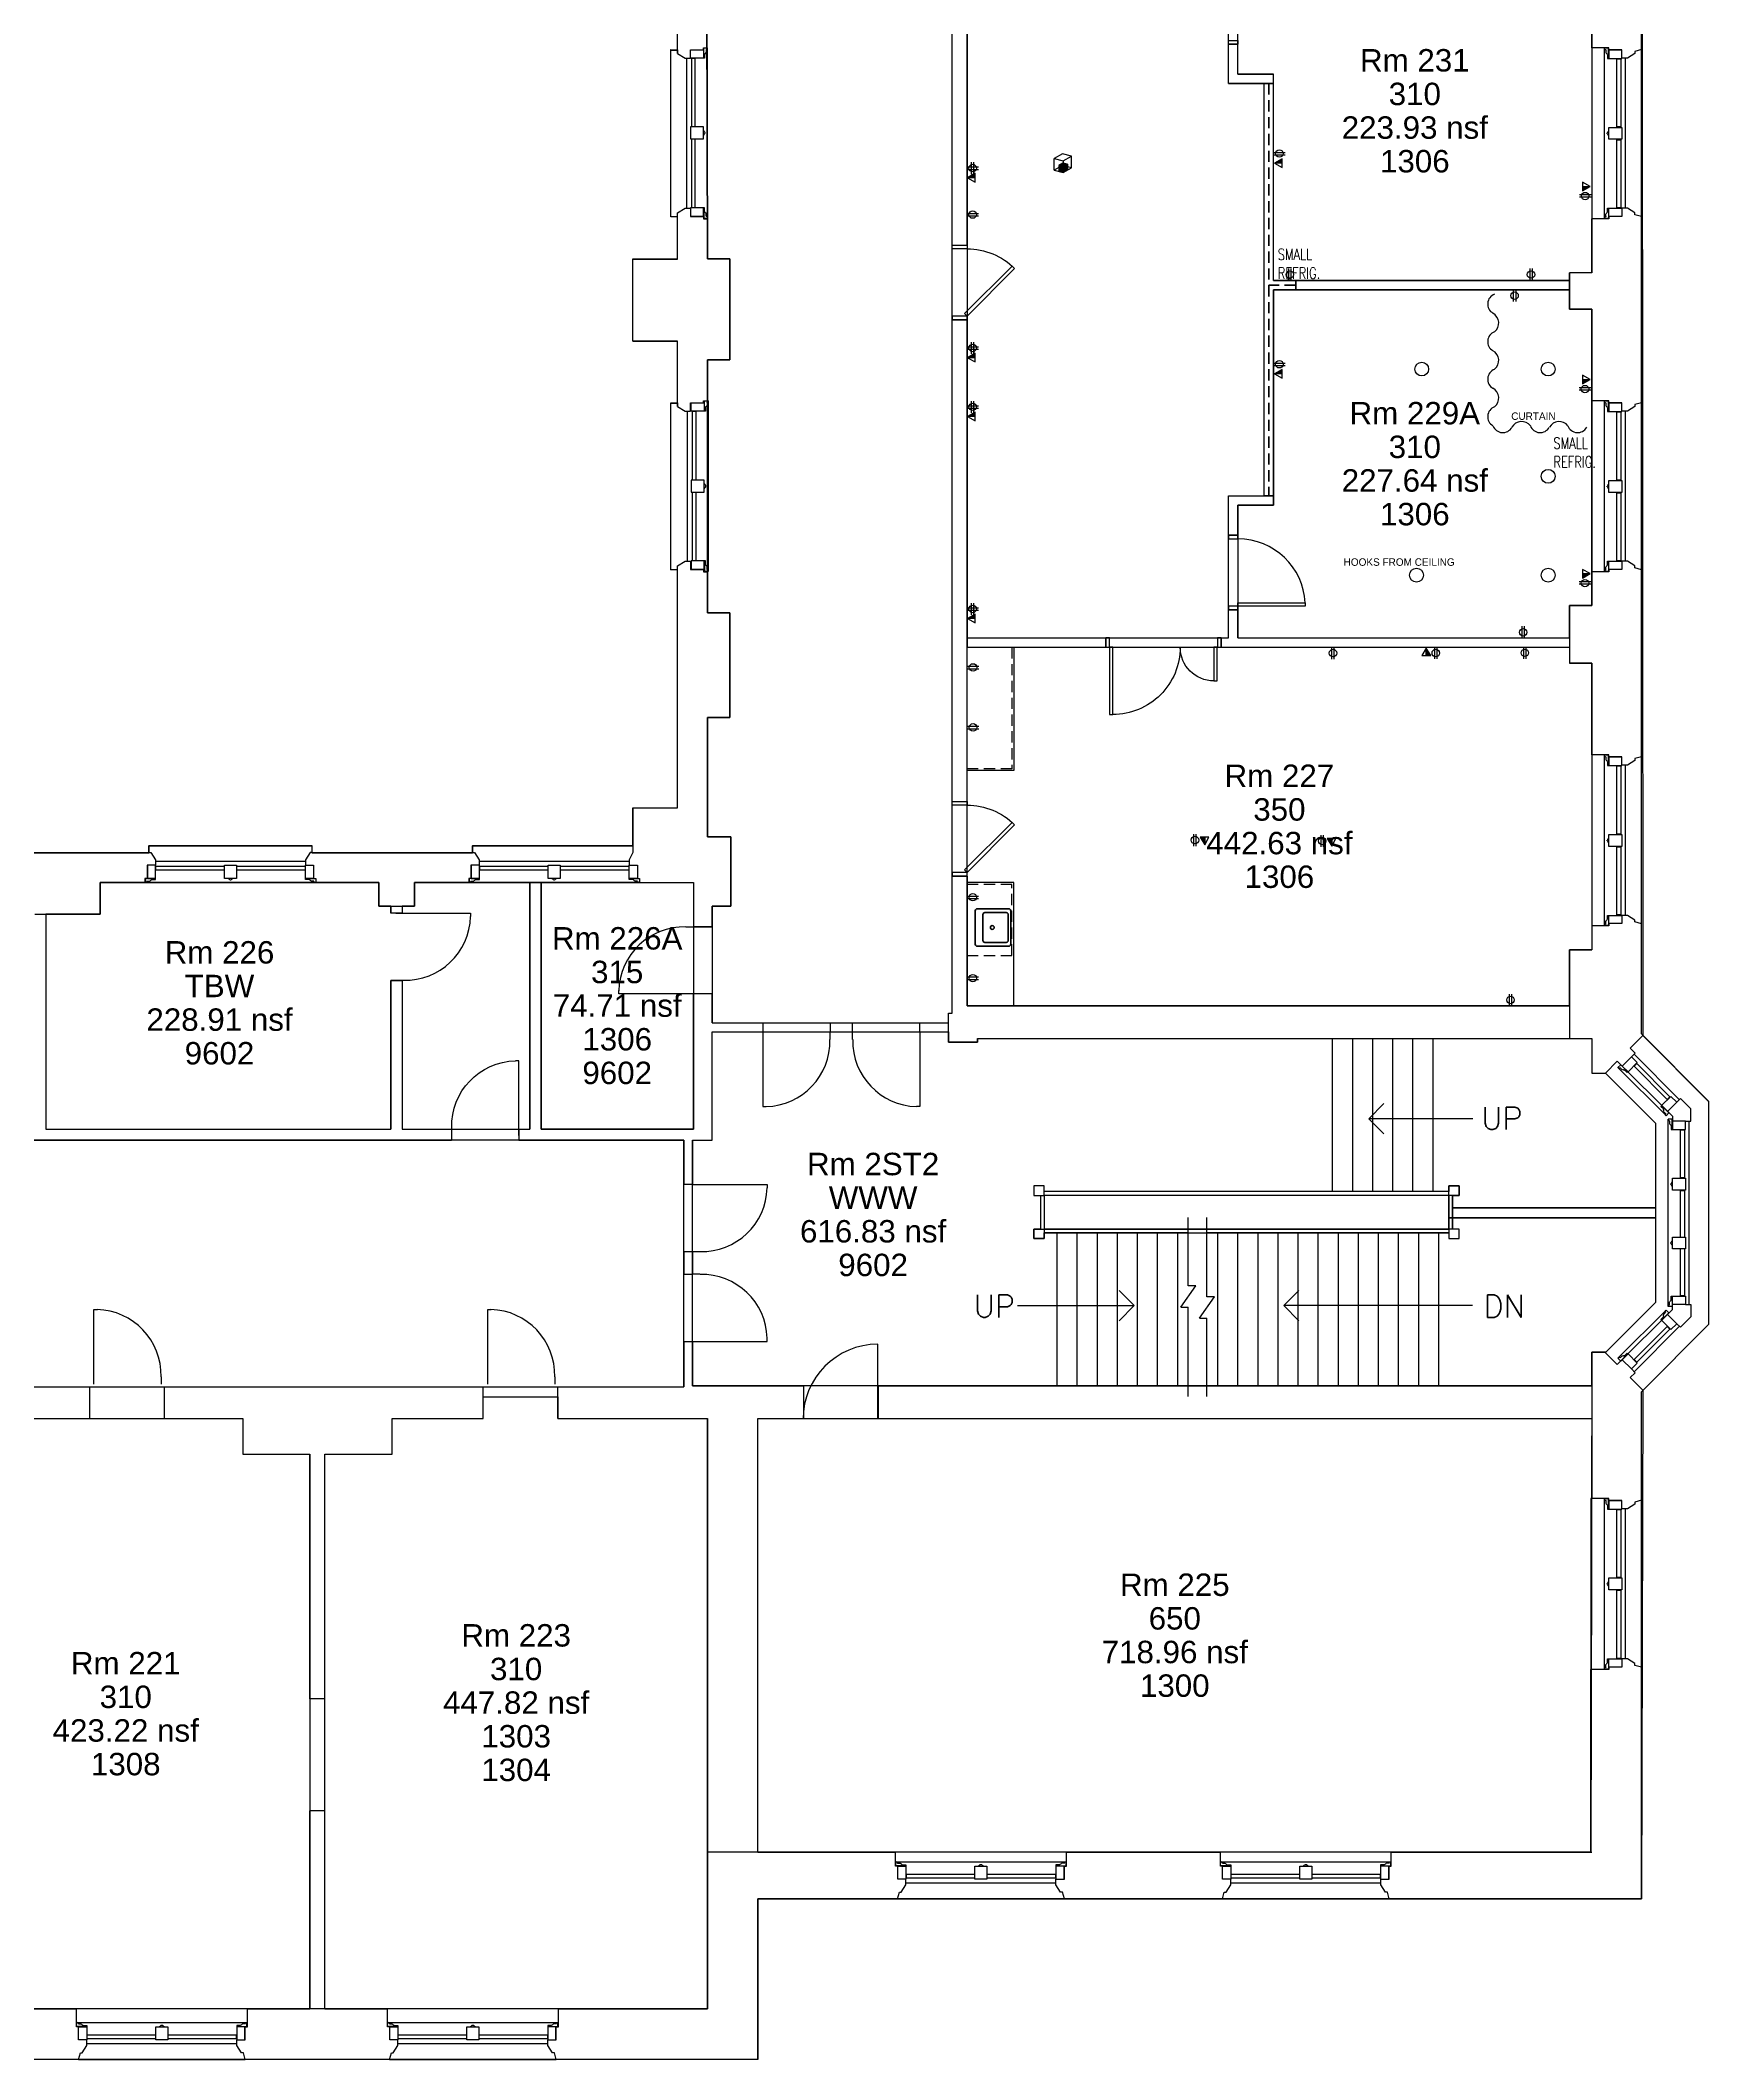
# Model space of a CAD drawing. Header units: inches. Extents: x 303 to 6178, y 668 to 3148.
# Drawn here: x 3091 to 3984, y 696 to 1777 of the extents above; entities that cross this region are included whole.
import ezdxf
from ezdxf.enums import TextEntityAlignment as Align

# ---------------------------------------------------------------- set-up
doc = ezdxf.new("R2010")
doc.units = ezdxf.units.IN
doc.header["$LTSCALE"] = 48
doc.header["$MEASUREMENT"] = 0
doc.linetypes.add('FLPA-2$0$HIDDEN2', pattern=[0.1875, 0.125, -0.0625])
doc.layers.get('0').update_dxf_attribs({"linetype": 'CONTINUOUS'})
doc.layers.get('DEFPOINTS').update_dxf_attribs({"linetype": 'CONTINUOUS'})
for name, color, linetype in [('BACKGRN', 7, 'CONTINUOUS'), ('DOORS', 7, 'CONTINUOUS'), ('FLPA-2$0$A-FLOR-DOOR-E', 7, 'CONTINUOUS'), ('FLPA-2$0$A-FLOR-DOOR-N', 7, 'CONTINUOUS'), ('FLPA-2$0$A-FLOR-JAMB-E', 7, 'CONTINUOUS'), ('FLPA-2$0$A-FLOR-JAMB-N', 7, 'CONTINUOUS'), ('FLPA-2$0$A-FLOR-MILL-N', 7, 'CONTINUOUS'), ('FLPA-2$0$A-WALL-FULL-E', 7, 'CONTINUOUS'), ('FLPA-2$0$A-WALL-FULL-N', 7, 'CONTINUOUS'), ('FLPA-2$0$A-WALL-SHFT-N', 7, 'CONTINUOUS'), ('FLPA-2$0$FURNITURE', 7, 'CONTINUOUS'), ('STEP', 7, 'CONTINUOUS'), ('STEP-RAIL', 7, 'CONTINUOUS'), ('triGrossAreaLayer', 7, 'CONTINUOUS'), ('triHiddenItemLayer', 7, 'CONTINUOUS'), ('triLabelLayer', 7, 'CONTINUOUS'), ('triMeasuredGrossAreaLayer', 7, 'CONTINUOUS'), ('triSpaceLayer', 7, 'CONTINUOUS'), ('WNDW', 7, 'CONTINUOUS')]:
    doc.layers.add(name, color=color, linetype=linetype)
doc.layers.add('FLPA-2$0$A-FLOR-OVHD-N', color=7, linetype='FLPA-2$0$HIDDEN2', lineweight=50)
doc.layers.add('FLPA-2$0$A-FLOR-PLMB-N', color=7, linetype='CONTINUOUS', lineweight=50)
doc.styles.add('FLPA-2$0$ROMAND', font='romand.shx', dxfattribs={"width": 0.75})
doc.styles.add('FLPA-2$0$Standard', font='txt')
doc.styles.add('FLPA-2$0$TITLEBLK', font='arial.ttf', dxfattribs={"width": 0.9, "height": 0.125})
doc.styles.add('SIMPLEX', font='SIMPLEX')

# ---------------------------------------------------------------- blocks, each defined once
blk = doc.blocks.new('MUL')
for p, q in [((-1.1, 7.1), (-1.1, 9.2)), ((4.4, 7.1), (-1.1, 7.1)), ((-0.1, 8.5), (1.4, 8.5)), ((1.4, 8.5), (1.4, 8.3)), ((2.5, 7.7), (2.5, 7.6)), ((2.5, 7.6), (4.4, 7.6)), ((4.4, 7.6), (4.4, 7.1))]:
    blk.add_line(p, q)
blk.add_lwpolyline([(0, 0), (0, 7), (4.4, 7), (4.4, 0)], close=True)
for centre, radius, start, end in [((-0.9, 8.4), 0.796, 2.6497, 104.9077), ((1.4, 7.7), 0.61, 26.6521, 89.7021), ((2.4, 8.2), 0.509, 208.9058, 273.9499)]:
    blk.add_arc(centre, radius, start, end)
blk = doc.blocks.new('CEN-MUL')
for p, q in [((-1.2, 7.1), (-1.2, 7)), ((-1.2, 7), (1.2, 7)), ((-0.2, 7.9), (-0.2, 7.7)), ((-0.2, 7.9), (0.2, 7.9)), ((0.2, 7.9), (0.2, 7.7)), ((1.2, 7.1), (1.2, 7))]:
    blk.add_line(p, q)
blk.add_lwpolyline([(-3.2, 0), (-3.2, 7), (3.2, 7), (3.2, 0)], close=True)
for centre, radius, start, end in [((-1.2, 7.7), 0.509, 266.0501, 331.0942), ((-0.2, 7.1), 0.61, 90.2979, 153.3479), ((0.2, 7.1), 0.61, 26.6521, 89.7021), ((1.2, 7.7), 0.509, 208.9058, 273.9499)]:
    blk.add_arc(centre, radius, start, end)
blk = doc.blocks.new('WIN-7-5')
at = {"layer": 'WNDW'}
for p, q in [((-90.1, 2.2), (1.1, 2.2)), ((-84.6, -9), (-4.4, -9))]:
    blk.add_line(p, q, dxfattribs=at)
for points in [[(-84.4, -6.5), (-84.4, -4.4), (-47.9, -4.4), (-47.9, -6.5)], [(-41.1, -6.5), (-41.1, -4.4), (-4.6, -4.4), (-4.6, -6.5)]]:
    blk.add_lwpolyline(points, close=True, dxfattribs=at)
for name, p in [('MUL', (-89, -7)), ('CEN-MUL', (-44.5, -7))]:
    blk.add_blockref(name, p, dxfattribs=at)
at = {"layer": 'WNDW', "xscale": -1}
blk.add_blockref('MUL', (0, -7), dxfattribs=at)
blk = doc.blocks.new('DR36')
for p, q in [((0, 40), (-1.8, 40)), ((0, 0), (0, 40)), ((-36, 4), (-36, 0))]:
    blk.add_line(p, q)
blk.add_arc((-0.8, 4.9), 35.1, 91.4797, 181.4095)
blk = doc.blocks.new('DL36')
for p, q in [((0, 40), (1.8, 40)), ((0, 0), (0, 40)), ((36, 4), (36, 0))]:
    blk.add_line(p, q)
blk.add_arc((0.8, 4.9), 35.1, 358.5905, 88.5203)
blk = doc.blocks.new('DR40')
blk.add_line((0, 0), (0, 40))
blk.add_arc((0, 0), 40, 90, 180)
blk = doc.blocks.new('FLPA-2$0$data port')
at = {"layer": 'FLPA-2$0$FURNITURE'}
blk.add_hatch(color=256, dxfattribs=at).paths.add_polyline_path([(3106.3, 4643.3), (3110.4, 4643.3), (3110.4, 4645.7)])
blk.add_line((3110.4, 4643.3), (3106.3, 4643.3), dxfattribs=at)
blk.add_lwpolyline([(3106.3, 4643.3), (3110.4, 4641), (3110.4, 4645.7)], close=True, dxfattribs=at)
blk = doc.blocks.new('FLPA-2$0$elect')
at = {"layer": 'FLPA-2$0$FURNITURE'}
for p, q in [((3108.1, 4651), (3114.4, 4651)), ((3108.1, 4649.7), (3114.4, 4649.7))]:
    blk.add_line(p, q, dxfattribs=at)
blk.add_circle((3111.3, 4650.4), 2, dxfattribs=at)
blk = doc.blocks.new('FLPA-2$0$trash')
at = {"layer": 'DEFPOINTS'}
for centre in [(-83.1, -802.9), (-15.4, -802.9), (-15.4, -860.3), (-85.9, -913.2), (-15.4, -913.2)]:
    blk.add_circle(centre, 3.69, dxfattribs=at)
for centre, radius, start, end in [((-42.2, -768.1), 5.6, 110.2383, 240.4016), ((-47.9, -778.3), 6.03, 308.8226, 60.6965), ((-42.2, -788.2), 5.6, 110.2383, 240.4016), ((-47.9, -798.3), 6.03, 308.8226, 60.6965), ((-42.2, -808.3), 5.6, 110.2383, 240.4016), ((-47.9, -818.4), 6.03, 308.8226, 60.6965), ((-42.2, -828.4), 5.6, 110.2383, 240.4016), ((-29.6, -837), 6.03, 38.8226, 150.6965), ((-9.5, -837), 6.03, 38.8226, 150.6965), ((-39.7, -831.3), 5.6, 200.2383, 330.4016), ((-19.7, -831.3), 5.6, 200.2383, 330.4016), ((0.4, -831.3), 5.6, 200.2383, 330.4016)]:
    blk.add_arc(centre, radius, start, end, dxfattribs=at)
at = {"layer": 'FLPA-2$0$FURNITURE'}
for name, p in [('FLPA-2$0$elect', (-3270.6, -5337.9)), ('FLPA-2$0$data port', (-3268.3, -5336)), ('FLPA-2$0$elect', (-3434.8, -5345.7)), ('FLPA-2$0$data port', (-3432.5, -5343.8)), ('FLPA-2$0$elect', (-3434.8, -5370.6)), ('FLPA-2$0$elect', (-3434.8, -5442)), ('FLPA-2$0$data port', (-3432.5, -5440.1)), ('FLPA-2$0$elect', (-3270.6, -5450.7)), ('FLPA-2$0$data port', (-3268.3, -5448.8)), ('FLPA-2$0$elect', (-3434.8, -5473.5)), ('FLPA-2$0$data port', (-3432.5, -5471.6)), ('FLPA-2$0$elect', (-3434.8, -5581.7)), ('FLPA-2$0$data port', (-3432.5, -5579.7)), ('FLPA-2$0$elect', (-3434.6, -5613)), ('FLPA-2$0$elect', (-3434.6, -5645.1)), ('FLPA-2$0$elect', (-3434.7, -5736)), ('FLPA-2$0$elect', (-3434.7, -5779.3))]:
    blk.add_blockref(name, p, dxfattribs=at)
for name, p, rotation in [('FLPA-2$0$elect', (4326.9, -3806.6), 90), ('FLPA-2$0$elect', (3115.7, 3940.1), 180), ('FLPA-2$0$data port', (3113.4, 3938.2), 180), ('FLPA-2$0$elect', (-4804.1, 2359), 270), ('FLPA-2$0$elect', (-4675, 2359), 270), ('FLPA-2$0$elect', (-4683.8, 2347.7), 270), ('FLPA-2$0$elect', (4326.9, -3902.9), 90), ('FLPA-2$0$data port', (3113.3, 3834.9), 180), ('FLPA-2$0$elect', (4326.9, -3934.4), 90), ('FLPA-2$0$elect', (3115.6, 3836.8), 180), ('FLPA-2$0$elect', (3115.6, 3732.9), 180), ('FLPA-2$0$data port', (3113.3, 3730.9), 180), ('FLPA-2$0$elect', (4326.9, -4042.6), 90), ('FLPA-2$0$elect', (-4679.2, 2167.5), 270), ('FLPA-2$0$elect', (4519.8, -4066.2), 90), ('FLPA-2$0$data port', (-4724, 2154.1), 270), ('FLPA-2$0$elect', (-4726, 2156.4), 270), ('FLPA-2$0$elect', (4622.5, -4066.1), 90), ('FLPA-2$0$elect', (4445.9, -4166.3), 90), ('FLPA-2$0$data port', (4444, -4163.9), 90), ('FLPA-2$0$elect', (4514, -4166.8), 90), ('FLPA-2$0$data port', (4512, -4164.5), 90), ('FLPA-2$0$elect', (4614.8, -4251.9), 90)]:
    blk.add_blockref(name, p, dxfattribs=dict(at, rotation=rotation))
at = {"layer": 'DEFPOINTS', "style": 'FLPA-2$0$Standard'}
for s, p in [('CURTAIN', (-35.2, -830.1, 28.3)), ('HOOKS FROM CEILING', (-124.9, -908.2, 28.3))]:
    blk.add_text(s, height=4, dxfattribs=at).set_placement(p)
at = {"layer": 'FLPA-2$0$FURNITURE', "style": 'FLPA-2$0$TITLEBLK', "flags": 1}
for tag in ['CAPGC', 'CAPDH', 'CAPQT', 'CAPMC', 'CAPMG', 'CAPPN']:
    blk.add_attdef(tag, (7.5, -858.6, -65.9), '', height=0.001, dxfattribs=at)
blk = doc.blocks.new('FLPA-2$0$DR-36-18-N')
for points in [[(0, 0), (0, 36), (1.9, 36), (1.9, 0)], [(55.9, 0), (55.9, 18), (57.7, 18), (57.7, 0)]]:
    blk.add_lwpolyline(points, close=True)
for centre, radius, start, end in [((1.9, 0), 36, 359.9979, 90.0563), ((55.9, 0), 18, 90, 180)]:
    blk.add_arc(centre, radius, start, end)
blk = doc.blocks.new('FLPA-2$0$DR36N')
at = {"linetype": 'Continuous', "lineweight": -3}
blk.add_lwpolyline([(0, 0), (1.8, 0), (1.8, 36), (0, 36)], close=True, dxfattribs=at)
at = {"linetype": 'Continuous', "lineweight": -3, "extrusion": (0, 0, -1)}
blk.add_arc((0.1, 0), 36.1, 92.9061, 179.9479, dxfattribs=at)
blk = doc.blocks.new('FLPA-2$0$SINK-KIT-LG')
for points in [[(-9, -19), (9, -19, 0.414214), (10, -18), (10, -1, 0.414214), (9, 0), (-9, 0, 0.414214), (-10, -1), (-10, -18, 0.414214)], [(-7, -17.6), (7, -17.6, 0.414214), (8, -16.6), (8, -5.1, 0.414214), (7, -4.1), (-7, -4.1, 0.414214), (-8, -5.1), (-8, -16.6, 0.414214)]]:
    blk.add_lwpolyline(points, format="xyb", close=True)
blk.add_circle((0, -9.1), 1)
blk = doc.blocks.new('TRGA_TriRefBlock')
h = blk.add_hatch(color=4)
h.dxf.hatch_style = 1
h.paths.add_polyline_path([(4.8, 1.8), (2.4, 2.5), (2.4, -0.6), (4.8, -1.3)])
h.paths.add_polyline_path([(7, 3.1), (4.8, 1.8), (4.8, -1.3), (7, 0)])
h.paths.add_polyline_path([(7, 3.1), (4.8, 3.7), (4.8, 1.8)])
h.paths.add_polyline_path([(4.8, 3.7), (4.6, 3.7), (2.4, 2.5), (4.8, 1.8)])
for points in [[(0, 0), (4.8, -1.3), (9.2, 1.2), (9.2, 7.5), (4.3, 8.8), (0, 6.3), (4.8, 5), (9.2, 7.5)], [(0, 0), (0, 6.3)], [(2.4, 1.4), (0, 0)], [(2.4, 2.5), (2.4, -0.6), (4.8, -1.3), (4.8, 1.8), (7, 3.1), (7, 0), (4.8, -1.3)], [(2.4, 2.5), (2.4, -0.6)], [(4.8, 5), (4.8, -1.3)], [(7, 3.1), (7, 0)], [(9.2, 1.2), (7, 1.8)]]:
    blk.add_lwpolyline(points)
blk.add_lwpolyline([(2.4, 2.5), (4.8, 1.8), (7, 3.1), (4.6, 3.7)], close=True)

msp = doc.modelspace()

# ---------------------------------------------------------------- linework, layer by layer
for points in [[(3428.2, 1772.4), (3431.7, 1772.3), (3431.7, 1770.4), (3435.7, 1767.9), (3438.7, 1767.9), (3438.7, 1772.3), (3445.6, 1772.3), (3445.6, 1773.4), (3447.7, 1773.4)], [(3947.7, 1772.4), (3944.2, 1771.4), (3944.2, 1770.4), (3940.2, 1767.9), (3937.2, 1767.9), (3937.2, 1772.3), (3930.2, 1772.3), (3930.2, 1773.4), (3921.2, 1773.4)], [(3428.2, 1683), (3431.7, 1683.1), (3431.7, 1685), (3435.7, 1687.5), (3438.7, 1687.5), (3438.7, 1683.1), (3445.6, 1683.1), (3445.6, 1681.9), (3447.7, 1681.9)], [(3947.7, 1683), (3944.2, 1684), (3944.2, 1685), (3940.2, 1687.5), (3937.2, 1687.5), (3937.2, 1683.1), (3930.2, 1683.1), (3930.2, 1681.9), (3921.2, 1681.9)], [(3428.2, 1583.4), (3431.7, 1583.3), (3431.7, 1581.4), (3435.7, 1578.9), (3438.7, 1578.9), (3438.7, 1583.3), (3445.6, 1583.3), (3445.6, 1584.4), (3447.7, 1584.4)], [(3947.7, 1583.4), (3944.2, 1582.4), (3944.2, 1581.4), (3940.2, 1578.9), (3937.2, 1578.9), (3937.2, 1583.3), (3930.2, 1583.3), (3930.2, 1584.4), (3921.2, 1584.4)], [(3428.2, 1494), (3431.7, 1494.1), (3431.7, 1496), (3435.7, 1498.5), (3438.7, 1498.5), (3438.7, 1494.1), (3445.6, 1494.1), (3445.6, 1492.9), (3447.7, 1492.9)], [(3947.7, 1494), (3944.2, 1495), (3944.2, 1496), (3940.2, 1498.5), (3937.2, 1498.5), (3937.2, 1494.1), (3930.2, 1494.1), (3930.2, 1492.9), (3921.2, 1492.9)], [(3947.7, 1393.9), (3944.2, 1392.9), (3944.2, 1391.9), (3940.2, 1389.4), (3937.2, 1389.4), (3937.2, 1393.8), (3930.2, 1393.8), (3930.2, 1394.9), (3921.2, 1394.9)], [(3148.7, 1346.3), (3148.7, 1342.6), (3149.7, 1342.6), (3152.2, 1338.8), (3152.2, 1335.8), (3147.8, 1335.8), (3147.8, 1328.8), (3146.6, 1328.8), (3146.6, 1326.6)], [(3236, 1346.3), (3236, 1342.6), (3235, 1342.6), (3232.5, 1338.8), (3232.5, 1335.8), (3236.9, 1335.8), (3236.9, 1328.8), (3238.1, 1328.8), (3238.1, 1326.6)], [(3322, 1346.3), (3322, 1342.6), (3323, 1342.6), (3325.5, 1338.8), (3325.5, 1335.8), (3321.1, 1335.8), (3321.1, 1328.8), (3319.9, 1328.8), (3319.9, 1326.6)], [(3407.7, 1342.6), (3407.7, 1342.6), (3407.7, 1342.6), (3405.8, 1338.8), (3405.8, 1335.8), (3410.3, 1335.8), (3410.3, 1328.8), (3411.4, 1328.8), (3411.4, 1326.6)], [(3947.7, 1304.5), (3944.2, 1305.5), (3944.2, 1306.5), (3940.2, 1309), (3937.2, 1309), (3937.2, 1304.6), (3930.2, 1304.6), (3930.2, 1303.4), (3921.2, 1303.4)], [(3963, 1211.9), (3961.5, 1210.4), (3943.8, 1228.2)], [(3945.3, 1229.7), (3963, 1211.9)], [(3968.7, 1136.9), (3968.7, 1161.7), (3970.8, 1161.7), (3970.8, 1136.9)], [(3970.8, 1105.3), (3968.7, 1105.3), (3968.7, 1130.4)], [(3970.8, 1130.4), (3970.8, 1105.3)], [(3963, 1087.5), (3961.5, 1089), (3943.8, 1071.2)], [(3945.3, 1069.8), (3963, 1087.5)], [(3947.7, 995.9), (3944.2, 994.9), (3944.2, 993.9), (3940.2, 991.4), (3937.2, 991.4), (3937.2, 995.8), (3930.2, 995.8), (3930.2, 996.9), (3920.7, 996.9)], [(3947.7, 906.5), (3944.2, 907.5), (3944.2, 908.5), (3940.2, 911), (3937.2, 911), (3937.2, 906.6), (3930.2, 906.6), (3930.2, 905.4), (3920.7, 905.4)], [(3549.5, 782.6), (3550.5, 786.1), (3551.5, 786.1), (3554, 790.1), (3554, 793.1), (3549.6, 793.1), (3549.6, 800.1), (3548.4, 800.1), (3548.4, 807.6)], [(3638.8, 782.6), (3637.8, 786.1), (3636.8, 786.1), (3634.3, 790.1), (3634.3, 793.1), (3638.8, 793.1), (3638.8, 800.1), (3639.9, 800.1), (3639.9, 807.6)], [(3723.4, 782.6), (3724.4, 786.1), (3725.4, 786.1), (3727.9, 790.1), (3727.9, 793.1), (3723.4, 793.1), (3723.4, 800.1), (3722.3, 800.1), (3722.3, 807.6)], [(3812.7, 782.6), (3811.7, 786.1), (3810.7, 786.1), (3808.2, 790.1), (3808.2, 793.1), (3812.6, 793.1), (3812.6, 800.1), (3813.8, 800.1), (3813.8, 807.6)], [(3111, 696.6), (3112, 700.1), (3113, 700.1), (3115.5, 704.1), (3115.5, 707.1), (3111.1, 707.1), (3111.1, 714.1), (3109.9, 714.1), (3109.9, 723.6)], [(3200.3, 696.6), (3199.3, 700.1), (3198.3, 700.1), (3195.8, 704.1), (3195.8, 707.1), (3200.3, 707.1), (3200.3, 714.1), (3201.4, 714.1), (3201.4, 723.6)], [(3277.5, 696.6), (3278.5, 700.1), (3279.5, 700.1), (3282, 704.1), (3282, 707.1), (3277.6, 707.1), (3277.6, 714.1), (3276.4, 714.1), (3276.4, 723.6)], [(3366.8, 696.6), (3365.8, 700.1), (3364.8, 700.1), (3362.3, 704.1), (3362.3, 707.1), (3366.8, 707.1), (3366.8, 714.1), (3367.9, 714.1), (3367.9, 723.6)]]:
    msp.add_lwpolyline(points)
for points in [[(3970.8, 1168.5), (3968.7, 1168.5), (3968.7, 1194.2), (3970.8, 1194.2)], [(3628, 1159.1), (3628, 1164.2), (3622.4, 1164.2), (3622.4, 1159.1)], [(3844.6, 1159.1), (3844.6, 1164.2), (3850.1, 1164.2), (3850.1, 1159.1)], [(3628, 1141.1), (3628, 1136), (3622.4, 1136), (3622.4, 1141.1)], [(3844.6, 1141.1), (3844.6, 1136), (3850.1, 1136), (3850.1, 1141.1)]]:
    msp.add_lwpolyline(points, close=True)
at = {"layer": 'BACKGRN'}
for p, q in [((3431.7, 1770.4), (3431.7, 1874)), ((3921.2, 1773.4), (3921.2, 1874.4)), ((3947.7, 1772.4), (3947.7, 1875.5)), ((3447.4, 1773.4), (3447.4, 1795.4)), ((3431.7, 1660.4), (3431.7, 1685)), ((3447.7, 1660.4), (3447.7, 1681.9)), ((3921.2, 1652.9), (3921.2, 1681.9)), ((3947.7, 1583.4), (3947.7, 1683)), ((3407.7, 1616.4), (3407.7, 1660.4)), ((3407.7, 1660.4), (3431.7, 1660.4)), ((3447.7, 1660.4), (3459.7, 1660.4)), ((3459.7, 1660.4), (3459.7, 1606.4)), ((3909.2, 1633.4), (3909.2, 1652.9)), ((3921.2, 1652.9), (3909.2, 1652.9)), ((3921.2, 1633.4), (3909.2, 1633.4)), ((3921.2, 1584.4), (3921.2, 1633.4)), ((3407.7, 1616.4), (3431.7, 1616.4)), ((3431.7, 1581.4), (3431.7, 1616.4)), ((3447.7, 1584.4), (3447.7, 1606.4)), ((3459.7, 1606.4), (3447.7, 1606.4)), ((3431.7, 1366.6), (3431.7, 1494.1)), ((3447.7, 1470.9), (3447.7, 1492.9)), ((3921.2, 1474.9), (3921.2, 1492.9)), ((3947.7, 1393.9), (3947.7, 1494)), ((3447.7, 1470.9), (3459.7, 1470.9)), ((3459.7, 1470.9), (3459.7, 1414.9)), ((3921.2, 1474.9), (3909.2, 1474.9)), ((3909.2, 1474.9), (3909.2, 1443.9)), ((3921.2, 1443.9), (3909.2, 1443.9)), ((3921.2, 1394.9), (3921.2, 1443.9)), ((3447.7, 1351.1), (3447.7, 1414.9)), ((3459.7, 1414.9), (3447.7, 1414.9)), ((3407.7, 1366.6), (3431.7, 1366.6)), ((3407.7, 1366.6), (3407.7, 1342.6)), ((3460.2, 1351.1), (3447.7, 1351.1)), ((3460.2, 1313.9), (3460.2, 1351.1)), ((3058.3, 1342.6), (3148.7, 1342.6)), ((3236, 1342.6), (3323, 1342.6)), ((3578.7, 1256.6), (3578.7, 1332.6)), ((3586.7, 1260.6), (3586.7, 1332.6)), ((3122.6, 1326.6), (3146.6, 1326.6)), ((3122.6, 1326.6), (3122.6, 1309.6)), ((3238.1, 1326.6), (3271.8, 1326.6)), ((3271.8, 1326.6), (3271.8, 1313.9)), ((3290.8, 1326.6), (3319.9, 1326.6)), ((3290.8, 1313.9), (3290.8, 1326.6)), ((3352.7, 1326.6), (3352.7, 1194.6)), ((3358.7, 1326.6), (3358.7, 1194.6)), ((3411.4, 1326.6), (3440.2, 1326.6)), ((3440.2, 1326.6), (3440.2, 1302.9)), ((3122.6, 1309.6), (3093.6, 1309.6)), ((3093.6, 1309.6), (3093.6, 1194.6)), ((3271.8, 1313.9), (3278.3, 1313.9)), ((3278.3, 1313.9), (3278.3, 1310.1)), ((3284.3, 1310.1), (3278.3, 1310.1)), ((3284.3, 1313.9), (3284.3, 1310.1)), ((3284.3, 1313.9), (3290.8, 1313.9)), ((3450.2, 1313.9), (3460.2, 1313.9)), ((3450.2, 1302.9), (3450.2, 1313.9)), ((3450.2, 1302.9), (3440.2, 1302.9)), ((3921.2, 1303.4), (3921.2, 1290.6)), ((3947.7, 1245.5), (3947.7, 1304.5)), ((3909.2, 1260.6), (3909.2, 1290.6)), ((3909.2, 1290.6), (3921.2, 1290.6)), ((3284.3, 1274.1), (3278.3, 1274.1)), ((3278.3, 1274.1), (3278.3, 1194.6)), ((3284.3, 1274.1), (3284.3, 1194.6)), ((3440.2, 1194.6), (3440.2, 1266.9)), ((3450.2, 1266.9), (3440.2, 1266.9)), ((3450.2, 1251.4), (3450.2, 1266.9)), ((3576.7, 1241.1), (3576.7, 1256.6)), ((3576.7, 1256.6), (3578.7, 1256.6)), ((3586.7, 1260.6), (3909.2, 1260.6)), ((3450.2, 1251.4), (3477.4, 1251.4)), ((3450.2, 1188.6), (3450.2, 1246.6)), ((3450.2, 1246.6), (3477.4, 1246.6)), ((3477.4, 1251.4), (3477.4, 1246.6)), ((3513.4, 1251.4), (3513.4, 1246.6)), ((3513.4, 1251.4), (3525.4, 1251.4)), ((3513.4, 1246.6), (3525.4, 1246.6)), ((3525.4, 1246.6), (3525.4, 1251.4)), ((3561.4, 1251.4), (3576.7, 1251.4)), ((3561.4, 1246.6), (3561.4, 1251.4)), ((3561.4, 1246.6), (3576.7, 1246.6)), ((3592.2, 1243.1), (3921.2, 1243.1)), ((3592.2, 1243.1), (3592.2, 1241.1)), ((3921.2, 1243.1), (3921.2, 1224.6)), ((3941.7, 1237.9), (3948.5, 1244.7)), ((3947.7, 1245.5), (3983.7, 1209.5)), ((3592.2, 1241.1), (3576.7, 1241.1)), ((3921.2, 1242.1), (3921.2, 1224.6)), ((3944.3, 1235.2), (3941.7, 1237.9)), ((3942.4, 1233.3), (3944.3, 1235.2)), ((3921.2, 1224.6), (3928.4, 1224.6)), ((3928.4, 1224.6), (3934.8, 1231)), ((3928.4, 1224.6), (3955.3, 1197.7)), ((3983.7, 1209.5), (3983.7, 1090)), ((3093.6, 1194.6), (3278.3, 1194.6)), ((3284.3, 1194.6), (3310.7, 1194.6)), ((3310.7, 1194.6), (3310.7, 1188.6)), ((3346.7, 1194.6), (3346.7, 1188.6)), ((3346.7, 1194.6), (3346.7, 1188.6)), ((3346.7, 1194.6), (3352.7, 1194.6)), ((3358.7, 1194.6), (3440.2, 1194.6)), ((3955.3, 1197.7), (3955.3, 1101.7)), ((3072.2, 1188.6), (3310.7, 1188.6)), ((3346.7, 1188.6), (3435, 1188.6)), ((3435, 1188.6), (3435, 1164.9)), ((3439.7, 1188.6), (3439.7, 1164.9)), ((3439.7, 1188.6), (3450.2, 1188.6)), ((3439.7, 1164.9), (3435, 1164.9)), ((3439.7, 1128.9), (3435, 1128.9)), ((3435, 1128.9), (3435, 1116.9)), ((3439.7, 1128.9), (3439.7, 1116.9)), ((3435, 1116.9), (3439.7, 1116.9)), ((3928.7, 1075.1), (3955.3, 1101.7)), ((3947.7, 1054), (3983.7, 1090)), ((3435, 1080.9), (3435, 1056.6)), ((3435, 1080.9), (3439.7, 1080.9)), ((3439.7, 1080.9), (3439.7, 1057.1)), ((3921.2, 1075.1), (3921.2, 1057.1)), ((3921.2, 1057.1), (3921.2, 1075.1)), ((3921.2, 1075.1), (3928.7, 1075.1)), ((3928.4, 1074.9), (3934.8, 1068.5)), ((3944.3, 1064.2), (3941.7, 1061.6)), ((3941.7, 1061.6), (3948.5, 1054.8)), ((3942.4, 1066.2), (3944.3, 1064.2)), ((2002, 1056.6), (3117, 1056.6)), ((3117, 1039.6), (3117, 1056.6)), ((3157, 1039.6), (3157, 1056.6)), ((3157, 1056.6), (3327.7, 1056.6)), ((3327.7, 1039.6), (3327.7, 1056.6)), ((3367.7, 1039.6), (3367.7, 1056.6)), ((3367.7, 1056.6), (3435, 1056.6)), ((3439.7, 1057.1), (3499.3, 1057.1)), ((3499.3, 1039.6), (3499.3, 1057.1)), ((3539.3, 1057.1), (3921.2, 1057.1)), ((3539.3, 1039.6), (3539.3, 1057.1)), ((3947.7, 995.9), (3947.7, 1054)), ((3073.7, 1039.6), (3117, 1039.6)), ((3157, 1039.6), (3198.9, 1039.6)), ((3198.9, 1039.6), (3198.9, 1020.6)), ((3278.9, 1039.6), (3327.7, 1039.6)), ((3278.9, 1020.6), (3278.9, 1039.6)), ((3367.7, 1039.6), (3447.7, 1039.6)), ((3447.7, 723.6), (3447.7, 1039.6)), ((3474.7, 807.6), (3474.7, 1039.6)), ((3474.7, 1039.6), (3499.3, 1039.6)), ((3539.3, 1039.6), (3921.2, 1039.6)), ((3921.2, 1039.6), (3921.2, 996.9)), ((3198.9, 1020.6), (3234.9, 1020.6)), ((3234.9, 889.6), (3234.9, 1020.6)), ((3242.9, 1020.6), (3278.9, 1020.6)), ((3242.9, 889.6), (3242.9, 1020.6)), ((3920.7, 807.6), (3920.7, 905.4)), ((3947.7, 782.6), (3947.7, 906.5)), ((3242.9, 889.6), (3234.9, 889.6)), ((3234.9, 723.6), (3234.9, 829.6)), ((3242.9, 829.6), (3234.9, 829.6)), ((3242.9, 723.6), (3242.9, 829.6)), ((3474.7, 807.6), (3548.4, 807.6)), ((3639.9, 807.6), (3722.3, 807.6)), ((3722.3, 807.6), (3721.8, 807.6)), ((3813.8, 807.6), (3921.2, 807.6)), ((3474.7, 782.6), (3549.5, 782.6)), ((3474.7, 696.6), (3474.7, 782.6)), ((3638.8, 782.6), (3723.4, 782.6)), ((3812.7, 782.6), (3947.7, 782.6)), ((3037.7, 723.6), (3109.9, 723.6)), ((3201.4, 723.6), (3234.9, 723.6)), ((3242.9, 723.6), (3276.4, 723.6)), ((3367.9, 723.6), (3447.7, 723.6)), ((3111, 696.6), (3076.2, 696.6)), ((3474.7, 696.6), (3200.3, 696.6))]:
    msp.add_line(p, q, dxfattribs=at)
at = {"layer": 'FLPA-2$0$A-FLOR-DOOR-E', "lineweight": -3}
for points in [[(3586.7, 1629.8), (3585.4, 1631.1), (3610.9, 1656.5), (3612.1, 1655.3)], [(3586.7, 1332), (3585.4, 1333.3), (3610.9, 1358.7), (3612.1, 1357.5)]]:
    msp.add_lwpolyline(points, close=True, dxfattribs=at)
at = {"layer": 'FLPA-2$0$A-FLOR-DOOR-E', "lineweight": -3, "extrusion": (0, 0, -1)}
for centre in [(-3586.7, 1629.8), (-3586.7, 1332)]:
    msp.add_arc(centre, 36, 90, 135, dxfattribs=at)
at = {"layer": 'FLPA-2$0$A-FLOR-JAMB-E', "lineweight": -3}
for points in [[(3578.7, 1665.8), (3578.7, 1667.8), (3586.7, 1667.8), (3586.7, 1665.8)], [(3578.7, 1629.8), (3578.7, 1627.8), (3586.7, 1627.8), (3586.7, 1629.8)], [(3578.7, 1368), (3578.7, 1370), (3586.7, 1370), (3586.7, 1368)], [(3586.7, 1332), (3578.7, 1332), (3578.7, 1330), (3586.7, 1330)]]:
    msp.add_lwpolyline(points, close=True, dxfattribs=at)
at = {"layer": 'FLPA-2$0$A-FLOR-JAMB-N', "linetype": 'Continuous', "lineweight": -3}
for points in [[(3731.7, 1777.3), (3731.7, 1775.3), (3726.7, 1775.3), (3726.7, 1777.3)], [(3731.7, 1510.5), (3731.7, 1512.5), (3726.7, 1512.5), (3726.7, 1510.5)], [(3731.7, 1472.5), (3731.7, 1474.5), (3726.7, 1474.5), (3726.7, 1472.5)], [(3660.9, 1452.5), (3662.9, 1452.5), (3662.9, 1457.5), (3660.9, 1457.5)], [(3720.7, 1452.5), (3722.7, 1452.5), (3722.7, 1457.5), (3720.7, 1457.5)]]:
    msp.add_lwpolyline(points, close=True, dxfattribs=at)
at = {"layer": 'FLPA-2$0$A-FLOR-MILL-N'}
for points in [[(3586.7, 1452.5), (3611.7, 1452.5), (3611.7, 1386.5), (3586.7, 1386.5)], [(3586.7, 1260.5), (3611.7, 1260.5), (3611.7, 1326.5), (3586.7, 1326.5)]]:
    msp.add_lwpolyline(points, close=True, dxfattribs=at)
at = {"layer": 'FLPA-2$0$A-FLOR-MILL-N', "linetype": 'FLPA-2$0$HIDDEN2'}
for points in [[(3610.7, 1452.5), (3610.7, 1387.5), (3586.7, 1387.5)], [(3586.7, 1287.5), (3610.7, 1287.5), (3610.7, 1325.5), (3586.7, 1325.5)]]:
    msp.add_lwpolyline(points, dxfattribs=at)
at = {"layer": 'FLPA-2$0$A-FLOR-OVHD-N', "lineweight": 120}
for p, q in [((3745.7, 1754.3), (3750.7, 1754.3)), ((3748.2, 1754.3), (3748.2, 1533.5)), ((3762.7, 1646.3), (3748.2, 1646.3)), ((3762.7, 1643.8), (3762.7, 1648.8)), ((3745.7, 1533.5), (3750.7, 1533.5))]:
    msp.add_line(p, q, dxfattribs=at)
at = {"layer": 'FLPA-2$0$A-WALL-FULL-E', "linetype": 'Continuous', "lineweight": -3}
for p, q in [((3578.7, 1667.8), (3578.7, 1961)), ((3586.7, 1667.8), (3586.7, 1961)), ((3578.7, 1667.8), (3586.7, 1667.8)), ((3578.7, 1370), (3578.7, 1627.8)), ((3586.7, 1627.8), (3578.7, 1627.8)), ((3586.7, 1370), (3586.7, 1627.8)), ((3578.7, 1370), (3586.7, 1370)), ((3586.7, 1330), (3578.7, 1330)), ((3586.7, 1260.5), (3586.7, 1330))]:
    msp.add_line(p, q, dxfattribs=at)
at = {"layer": 'FLPA-2$0$A-WALL-FULL-N', "linetype": 'Continuous', "lineweight": -3}
for p, q in [((3726.7, 1775.3), (3731.7, 1775.3)), ((3726.7, 1754.3), (3726.7, 1775.3)), ((3731.7, 1759.3), (3731.7, 1775.3)), ((3726.7, 1754.3), (3745.7, 1754.3)), ((3731.7, 1759.3), (3750.7, 1759.3)), ((3745.7, 1533.5), (3745.7, 1754.3)), ((3750.7, 1648.8), (3750.7, 1759.3)), ((3750.7, 1648.8), (3909.2, 1648.8)), ((3750.7, 1643.8), (3909.2, 1643.8)), ((3750.7, 1528.5), (3750.7, 1643.8)), ((3726.7, 1533.5), (3745.7, 1533.5)), ((3726.7, 1512.5), (3726.7, 1533.5)), ((3731.7, 1528.5), (3750.7, 1528.5)), ((3731.7, 1512.5), (3731.7, 1528.5)), ((3726.7, 1512.5), (3731.7, 1512.5)), ((3731.7, 1472.5), (3726.7, 1472.5)), ((3726.7, 1457.5), (3726.7, 1472.5)), ((3731.7, 1457.5), (3731.7, 1472.5)), ((3586.7, 1457.5), (3660.9, 1457.5)), ((3660.9, 1452.5), (3660.9, 1457.5)), ((3722.7, 1457.5), (3726.7, 1457.5)), ((3722.7, 1457.5), (3722.7, 1452.5)), ((3722.7, 1452.5), (3909.2, 1452.5)), ((3731.7, 1457.5), (3909.2, 1457.5))]:
    msp.add_line(p, q, dxfattribs=at)
for points in [[(3586.7, 1452.5), (3660.9, 1452.5)], [(3586.7, 1330), (3586.7, 1260.5), (3586.7, 1260.5)]]:
    msp.add_lwpolyline(points, dxfattribs=at)
at = {"layer": 'FLPA-2$0$A-WALL-SHFT-N'}
msp.add_line((3586.7, 1457.5), (3586.7, 1452.5), dxfattribs=at)
at = {"layer": 'STEP'}
for p, q in [((3782.2, 1243.1), (3782.2, 1161.1)), ((3793, 1243.1), (3793, 1161.1)), ((3803.7, 1243.1), (3803.7, 1161.1)), ((3814.5, 1243.1), (3814.5, 1161.1)), ((3825.2, 1243.1), (3825.2, 1161.1)), ((3836, 1243.1), (3836, 1161.1)), ((3801.7, 1200.1), (3809.8, 1208.2)), ((3857.5, 1200.1), (3801.7, 1200.1)), ((3801.7, 1200.1), (3809.8, 1192.1)), ((3705.1, 1110.6), (3705.1, 1147.2)), ((3715.1, 1104.8), (3715.1, 1147.2)), ((3635, 1057.1), (3635, 1139.1)), ((3645.7, 1057.1), (3645.7, 1139.1)), ((3656.5, 1057.1), (3656.5, 1139.1)), ((3667.2, 1057.1), (3667.2, 1139.1)), ((3678, 1057.1), (3678, 1139.1)), ((3688.7, 1057.1), (3688.7, 1139.1)), ((3699.5, 1057.1), (3699.5, 1139.1)), ((3721, 1057.1), (3721, 1139.1)), ((3731.7, 1057.1), (3731.7, 1139.1)), ((3742.5, 1057.1), (3742.5, 1139.1)), ((3753.2, 1057.1), (3753.2, 1139.1)), ((3764, 1057.1), (3764, 1139.1)), ((3774.7, 1057.1), (3774.7, 1139.1)), ((3785.5, 1057.1), (3785.5, 1139.1)), ((3796.2, 1057.1), (3796.2, 1139.1)), ((3807, 1057.1), (3807, 1139.1)), ((3817.7, 1057.1), (3817.7, 1139.1)), ((3828.5, 1057.1), (3828.5, 1139.1)), ((3839.2, 1057.1), (3839.2, 1139.1)), ((3676.2, 1100.1), (3668.2, 1108.1)), ((3701.1, 1099.2), (3709.2, 1110.6)), ((3709.2, 1110.6), (3705.1, 1110.6)), ((3711.2, 1093.4), (3719.2, 1104.8)), ((3719.2, 1104.8), (3715.1, 1104.8)), ((3756.3, 1100.1), (3764.3, 1108.1)), ((3613.7, 1100.1), (3676.2, 1100.1)), ((3676.2, 1100.1), (3668.2, 1092)), ((3701.1, 1099.2), (3705.1, 1099.2)), ((3705.1, 1051.4), (3705.1, 1099.2)), ((3711.2, 1093.4), (3715.1, 1093.4)), ((3715.1, 1051.4), (3715.1, 1093.4)), ((3857.3, 1100.1), (3756.3, 1100.1)), ((3756.3, 1100.1), (3764.3, 1092))]:
    msp.add_line(p, q, dxfattribs=at)
at = {"layer": 'STEP-RAIL'}
for p, q in [((3626, 1159.1), (3626, 1141.1)), ((3844.6, 1161.1), (3628, 1161.1)), ((3844.6, 1159.1), (3628, 1159.1)), ((3628, 1159.1), (3628, 1141.1)), ((3844.6, 1159.1), (3844.6, 1141.1)), ((3846.6, 1159.1), (3846.6, 1141.1)), ((3844.6, 1141.1), (3628, 1141.1)), ((3705.1, 1139.1), (3628, 1139.1)), ((3844.6, 1139.1), (3715.1, 1139.1))]:
    msp.add_line(p, q, dxfattribs=at)
at = {"layer": 'triGrossAreaLayer', "linetype": 'Continuous'}
for points in [[(3058.3, 1342.5), (3148.7, 1342.5), (3148.7, 1346.2), (3236, 1346.2), (3236, 1342.5), (3322, 1342.5), (3322, 1346.2), (3407.7, 1346.2), (3407.7, 1366.5), (3431.7, 1366.5), (3431.7, 1493.9), (3428.2, 1493.9), (3428.2, 1583.2), (3431.7, 1583.2), (3431.7, 1616.3), (3407.7, 1616.3), (3407.7, 1660.3), (3431.7, 1660.3), (3431.7, 1682.9), (3428.2, 1682.9), (3428.2, 1772.2), (3431.7, 1772.2), (3431.7, 1806)], [(3948.1, 1806), (3948.5, 1244.6), (3948.5, 1244.6), (3948.5, 1244.6), (3948.5, 1244.6), (3948.5, 1244.6), (3948.5, 1244.6), (3948.5, 1244.6), (3948.5, 1244.6), (3948.5, 1244.6), (3948.5, 1244.6), (3948.5, 1244.6), (3948.5, 1244.6), (3948.5, 1244.6), (3948.5, 1244.6), (3948.5, 1244.6), (3948.5, 1244.6), (3948.5, 1244.6), (3948.5, 1244.6), (3948.5, 1244.6), (3983.7, 1209.4), (3983.7, 1089.9), (3948.5, 1054.7), (3947.7, 782.5), (3474.7, 782.5), (3474.7, 696.5), (3076.2, 696.5)]]:
    msp.add_lwpolyline(points, dxfattribs=at)
at = {"layer": 'triMeasuredGrossAreaLayer', "linetype": 'Continuous'}
for points in [[(3921.2, 2407.1), (3921.2, 1652.9), (3909.2, 1652.9), (3909.2, 1633.4), (3921.2, 1633.4), (3921.2, 1474.9), (3909.2, 1474.9), (3909.2, 1443.9), (3921.2, 1443.9), (3921.2, 1290.6), (3909.2, 1290.6), (3909.2, 1243.1), (3921.2, 1243.1), (3921.2, 1224.6), (3928.4, 1224.6), (3955.3, 1197.7), (3955.3, 1147), (3844.6, 1147), (3844.6, 1159.1), (3628, 1159.1), (3628, 1141.1), (3844.6, 1141.1), (3844.6, 1147), (3955.3, 1147), (3955.3, 1101.7), (3928.7, 1075.1), (3921.2, 1075.1), (3920.7, 807.6), (3447.7, 807.6), (3447.7, 723.6), (3029.7, 723.6)], [(3087.6, 1309.6), (3122.6, 1309.6), (3122.6, 1326.6), (3271.8, 1326.6), (3271.8, 1313.9), (3290.8, 1313.9), (3290.8, 1326.6), (3440.2, 1326.6), (3440.2, 1302.9), (3450.2, 1302.9), (3450.2, 1313.9), (3460.2, 1313.9), (3460.2, 1351.1), (3447.7, 1351.1), (3447.7, 1414.9), (3459.7, 1414.9), (3459.7, 1470.9), (3447.7, 1470.9), (3447.7, 1606.4), (3459.7, 1606.4), (3459.7, 1660.4), (3447.7, 1660.4), (3447.4, 1795.4)]]:
    msp.add_lwpolyline(points, dxfattribs=at)
at = {"layer": 'triSpaceLayer', "linetype": 'Continuous'}
for points in [[(3586.7, 1457.5), (3726.7, 1457.5), (3726.7, 1533.5), (3745.7, 1533.5), (3745.7, 1754.3), (3726.7, 1754.3), (3726.7, 1911.3), (3745.7, 1911.3), (3745.7, 2127.6), (3726.7, 2127.6), (3726.7, 2273.6), (3552.3, 2273.6), (3552.3, 2208.6), (3586.7, 2208.6)], [(3731.7, 1830.3), (3921.2, 1830.3), (3921.2, 1652.9), (3909.2, 1652.9), (3909.2, 1648.8), (3750.7, 1648.8), (3750.7, 1759.3), (3731.7, 1759.3)], [(3909.2, 1643.8), (3750.7, 1643.8), (3750.7, 1528.5), (3731.7, 1528.5), (3731.7, 1457.5), (3909.2, 1457.5), (3909.2, 1474.9), (3921.2, 1474.9), (3921.2, 1633.4), (3909.2, 1633.4)], [(3909.2, 1452.5), (3909.2, 1443.9), (3921.2, 1443.9), (3921.2, 1290.6), (3909.2, 1290.6), (3909.2, 1260.6), (3586.7, 1260.6), (3586.7, 1452.5)], [(3271.8, 1326.6), (3122.6, 1326.6), (3122.6, 1309.6), (3093.6, 1309.6), (3093.6, 1194.6), (3278.3, 1194.6), (3278.3, 1274.1), (3284.3, 1274.1), (3284.3, 1194.6), (3352.7, 1194.6), (3352.7, 1326.6), (3290.8, 1326.6), (3290.8, 1313.9), (3284.3, 1313.9), (3284.3, 1310.1), (3278.3, 1310.1), (3278.3, 1313.9), (3271.8, 1313.9)], [(3440.2, 1326.6), (3440.2, 1194.6), (3358.7, 1194.6), (3358.7, 1326.6)], [(3846.6, 1152.4), (3846.6, 1159.1), (3850.1, 1159.1), (3850.1, 1164.2), (3844.6, 1164.2), (3844.6, 1161.1), (3628, 1161.1), (3628, 1164.2), (3622.4, 1164.2), (3622.4, 1159.1), (3626, 1159.1), (3626, 1141.1), (3622.4, 1141.1), (3622.4, 1136), (3628, 1136), (3628, 1139.1), (3844.6, 1139.1), (3844.6, 1136), (3850.1, 1136), (3850.1, 1141.1), (3846.6, 1141.1), (3846.6, 1152.4), (3955.3, 1152.4), (3955.3, 1101.7), (3928.7, 1075.1), (3921.2, 1075.1), (3921.2, 1057.1), (3439.7, 1057.1), (3439.7, 1188.6), (3450.2, 1188.6), (3450.2, 1246.6), (3576.7, 1246.6), (3576.7, 1241.1), (3592.2, 1241.1), (3592.2, 1243.1), (3921.2, 1243.1), (3921.2, 1224.6), (3928.4, 1224.6), (3955.3, 1197.7), (3955.3, 1152.4)], [(3242.9, 1020.6), (3278.9, 1020.6), (3278.9, 1039.6), (3327.7, 1039.6), (3327.7, 1051.3), (3367.7, 1051.3), (3367.7, 1039.6), (3447.7, 1039.6), (3447.7, 723.6), (3242.9, 723.6)], [(3037.7, 1020.6), (3073.7, 1020.6), (3073.7, 1039.6), (3198.9, 1039.6), (3198.9, 1020.6), (3234.9, 1020.6), (3234.9, 723.6), (3037.7, 723.6)], [(3474.7, 1039.6), (3921.2, 1039.6), (3920.7, 807.6), (3474.7, 807.6)]]:
    msp.add_lwpolyline(points, close=True, dxfattribs=at)
for points in [[(3447.4, 1795.4), (3447.7, 1660.4), (3459.7, 1660.4), (3459.7, 1606.4), (3447.7, 1606.4), (3447.7, 1470.9), (3459.7, 1470.9), (3459.7, 1414.9), (3447.7, 1414.9), (3447.7, 1351.1), (3460.2, 1351.1), (3460.2, 1313.9), (3450.2, 1313.9), (3450.2, 1251.4), (3477.4, 1251.4), (3576.7, 1251.4), (3576.7, 1256.6), (3578.7, 1256.6), (3578.7, 2005)], [(848.5, 1056.6), (3435, 1056.6), (3435, 1080.9), (3435, 1164.9), (3435, 1188.6), (2407.9, 1188.6), (2407.9, 1186.6), (2392.4, 1186.6), (2392.4, 1202.1), (2394.4, 1202.1), (2394.4, 1242.9), (2344.2, 1242.9)]]:
    msp.add_lwpolyline(points, dxfattribs=at)
at = {"layer": 'WNDW'}
for p, q in [((3921.2, 1773.4), (3921.2, 1681.9)), ((3428.2, 1683), (3428.2, 1772.4)), ((3947.7, 1683), (3947.7, 1772.4)), ((3428.2, 1494), (3428.2, 1583.4)), ((3921.2, 1584.4), (3921.2, 1492.9)), ((3947.7, 1494), (3947.7, 1583.4)), ((3921.2, 1394.9), (3921.2, 1303.4)), ((3947.7, 1304.5), (3947.7, 1393.9)), ((3148.7, 1346.3), (3236, 1346.3)), ((3322, 1346.3), (3407.7, 1346.3)), ((3968, 1210.5), (3943.8, 1234.7)), ((3934.8, 1231), (3964.3, 1201.5)), ((3960.9, 1201.8), (3935.1, 1227.6)), ((3945.3, 1229.7), (3943.8, 1228.2)), ((3966.6, 1209), (3968.6, 1211)), ((3968.6, 1211), (3974.1, 1205.5)), ((3962.1, 1099.6), (3962.1, 1199.9)), ((3964.3, 1201.5), (3964.3, 1198.8)), ((3974.1, 1198.8), (3974.1, 1205.5)), ((3971.3, 1198.8), (3974.1, 1198.8)), ((3973.3, 1100.7), (3973.3, 1198.8)), ((3934.8, 1068.5), (3964.3, 1098)), ((3960.9, 1097.7), (3935.1, 1071.9)), ((3964.3, 1098), (3964.3, 1100.7)), ((3968.6, 1088.5), (3974.1, 1094)), ((3971.3, 1100.7), (3974.1, 1100.7)), ((3974.1, 1100.7), (3974.1, 1094)), ((3968, 1089), (3943.8, 1064.7)), ((3966.6, 1090.4), (3968.6, 1088.5)), ((3945.3, 1069.8), (3943.8, 1071.2)), ((3920.7, 996.9), (3920.7, 905.4)), ((3947.7, 906.5), (3947.7, 995.9)), ((3639.9, 807.6), (3548.4, 807.6)), ((3813.8, 807.6), (3722.3, 807.6)), ((3549.5, 782.6), (3638.8, 782.6)), ((3723.4, 782.6), (3812.7, 782.6)), ((3201.4, 723.6), (3109.9, 723.6)), ((3367.9, 723.6), (3276.4, 723.6)), ((3111, 696.6), (3200.3, 696.6)), ((3277.5, 696.6), (3366.8, 696.6))]:
    msp.add_line(p, q, dxfattribs=at)

# ---------------------------------------------------------------- block references
msp.add_blockref('FLPA-2$0$trash', (3913.2, 2404.3))
at = {"layer": 'DOORS'}
for name, p, rotation in [('DL36', (3280.9, 1310.1), 270), ('DL36', (3440.2, 1266.9), 90), ('DR36', (3477.4, 1246.6), 180), ('DL36', (3561.4, 1246.6), 180), ('DL36', (3439.7, 1164.9), 270), ('DR36', (3439.7, 1080.9), 270)]:
    msp.add_blockref(name, p, dxfattribs=dict(at, rotation=rotation))
at = {"layer": 'DOORS', "xscale": -1}
msp.add_blockref('DL36', (3346.7, 1191.2), dxfattribs=at)
at = {"layer": 'DOORS'}
for name, p in [('DL36', (3119.3, 1058)), ('DL36', (3330.1, 1058)), ('DR40', (3538.9, 1039.4))]:
    msp.add_blockref(name, p, dxfattribs=at)
at = {"layer": 'FLPA-2$0$A-FLOR-DOOR-N', "xscale": -1}
for name, p, rotation in [('FLPA-2$0$DR36N', (3731.7, 1474.5), 270), ('FLPA-2$0$DR-36-18-N', (3662.9, 1452.5), 180)]:
    msp.add_blockref(name, p, dxfattribs=dict(at, rotation=rotation))
at = {"layer": 'FLPA-2$0$A-FLOR-PLMB-N', "rotation": 90}
msp.add_blockref('FLPA-2$0$SINK-KIT-LG', (3591.1, 1302.5), dxfattribs=at)
at = {"layer": 'triHiddenItemLayer', "linetype": 'Continuous'}
msp.add_blockref('TRGA_TriRefBlock', (3633.4, 1707.9), dxfattribs=at)
msp.add_blockref('TRGA_TriRefBlock', (3633.4, 1707.9), dxfattribs=at)
msp.add_blockref('TRGA_TriRefBlock', (3633.4, 1707.9), dxfattribs=at)
msp.add_blockref('TRGA_TriRefBlock', (3633.4, 1707.9), dxfattribs=at)
at = {"layer": 'WNDW', "xscale": -1}
for name, p, rotation in [('WIN-7-5', (3445.6, 1772.3), 270), ('WIN-7-5', (3446, 1583.3), 270), ('MUL', (3942.4, 1233.3), 134.9999999999999), ('MUL', (3971.3, 1198.8), 90), ('MUL', (3966.6, 1090.4), 45)]:
    msp.add_blockref(name, p, dxfattribs=dict(at, rotation=rotation))
at = {"layer": 'WNDW'}
for name, p, rotation in [('WIN-7-5', (3930.2, 1772.1), 90), ('WIN-7-5', (3930.2, 1583.1), 90), ('WIN-7-5', (3930.2, 1393.6), 90), ('WIN-7-5', (3147.9, 1328.8), 180), ('WIN-7-5', (3321.2, 1328.8), 180), ('MUL', (3966.6, 1209), 134.9999999999999), ('CEN-MUL', (3971.3, 1165.1), 90), ('CEN-MUL', (3971.3, 1133.6), 90), ('MUL', (3971.3, 1100.7), 90), ('MUL', (3942.4, 1066.2), 45), ('WIN-7-5', (3930.2, 995.6), 90)]:
    msp.add_blockref(name, p, dxfattribs=dict(at, rotation=rotation))
for p in [(3638.6, 800.1), (3812.5, 800.1), (3200.1, 714.1), (3366.6, 714.1)]:
    msp.add_blockref('WIN-7-5', p, dxfattribs=at)

# ---------------------------------------------------------------- texts
at = {"layer": 'DEFPOINTS', "char_height": 6, "width": 74.038, "attachment_point": 1, "style": 'FLPA-2$0$ROMAND'}
for insert in [(3753, 1665.8), (3900.6, 1564.7)]:
    msp.add_mtext('SMALL\\PREFRIG.', dxfattribs=dict(at, insert=insert))
at = {"layer": 'STEP', "style": 'SIMPLEX'}
for s, p in [('UP', (3862, 1200.3)), ('UP', (3590.3, 1099.8)), ('DN', (3863.2, 1099.8))]:
    msp.add_text(s, height=12, dxfattribs=at).set_placement(p, align=Align.MIDDLE_LEFT)
at = {"layer": 'triLabelLayer', "color": 7, "linetype": 'Continuous', "char_height": 1, "attachment_point": 5, "line_spacing_factor": 0.9, "style": 'SIMPLEX'}
for s, insert in [('{\\fSansSerif;\\H12;Rm 231}{\\fSansSerif;\\H12;\\P310}{\\fSansSerif;\\H12;\\P223.93 nsf}{\\fSansSerif;\\H12;\\P1306}', (3826.4, 1739.6)), ('{\\fSansSerif;\\H12;Rm 229A}{\\fSansSerif;\\H12;\\P310}{\\fSansSerif;\\H12;\\P227.64 nsf}{\\fSansSerif;\\H12;\\P1306}', (3826.4, 1550.7)), ('{\\fSansSerif;\\H12;Rm 227}{\\fSansSerif;\\H12;\\P350}{\\fSansSerif;\\H12;\\P442.63 nsf}{\\fSansSerif;\\H12;\\P1306}', (3753.9, 1356.6)), ('{\\fSansSerif;\\H12;Rm 226A}{\\fSansSerif;\\H12;\\P315}{\\fSansSerif;\\H12;\\P74.71 nsf}{\\fSansSerif;\\H12;\\P1306}{\\fSansSerif;\\H12;\\P9602}', (3399.4, 1260.6)), ('{\\fSansSerif;\\H12;Rm 226}{\\fSansSerif;\\H12;\\PTBW}{\\fSansSerif;\\H12;\\P228.91 nsf}{\\fSansSerif;\\H12;\\P9602}', (3186.5, 1262.1)), ('{\\fSansSerif;\\H12;Rm 2ST2}{\\fSansSerif;\\H12;\\PWWW}{\\fSansSerif;\\H12;\\P616.83 nsf}{\\fSansSerif;\\H12;\\P9602}', (3536.4, 1148.8)), ('{\\fSansSerif;\\H12;Rm 225}{\\fSansSerif;\\H12;\\P650}{\\fSansSerif;\\H12;\\P718.96 nsf}{\\fSansSerif;\\H12;\\P1300}', (3697.9, 923.6)), ('{\\fSansSerif;\\H12;Rm 223}{\\fSansSerif;\\H12;\\P310}{\\fSansSerif;\\H12;\\P447.82 nsf}{\\fSansSerif;\\H12;\\P1303}{\\fSansSerif;\\H12;\\P1304}', (3345.3, 887.5)), ('{\\fSansSerif;\\H12;Rm 221}{\\fSansSerif;\\H12;\\P310}{\\fSansSerif;\\H12;\\P423.22 nsf}{\\fSansSerif;\\H12;\\P1308}', (3136.3, 881.6))]:
    msp.add_mtext(s, dxfattribs=dict(at, insert=insert))
at = {"layer": 'triLabelLayer', "color": 7, "linetype": 'Continuous', "insert": (3633.4, 1707.9), "char_height": 1, "attachment_point": 5, "style": 'SIMPLEX'}
msp.add_mtext('{\\fSansSerif;\\H0.01;}', dxfattribs=at)
msp.add_mtext('{\\fSansSerif;\\H0.01;}', dxfattribs=at)
msp.add_mtext('{\\fSansSerif;\\H0.01;}', dxfattribs=at)
msp.add_mtext('{\\fSansSerif;\\H0.01;}', dxfattribs=at)

doc.saveas('drawing.dxf')
